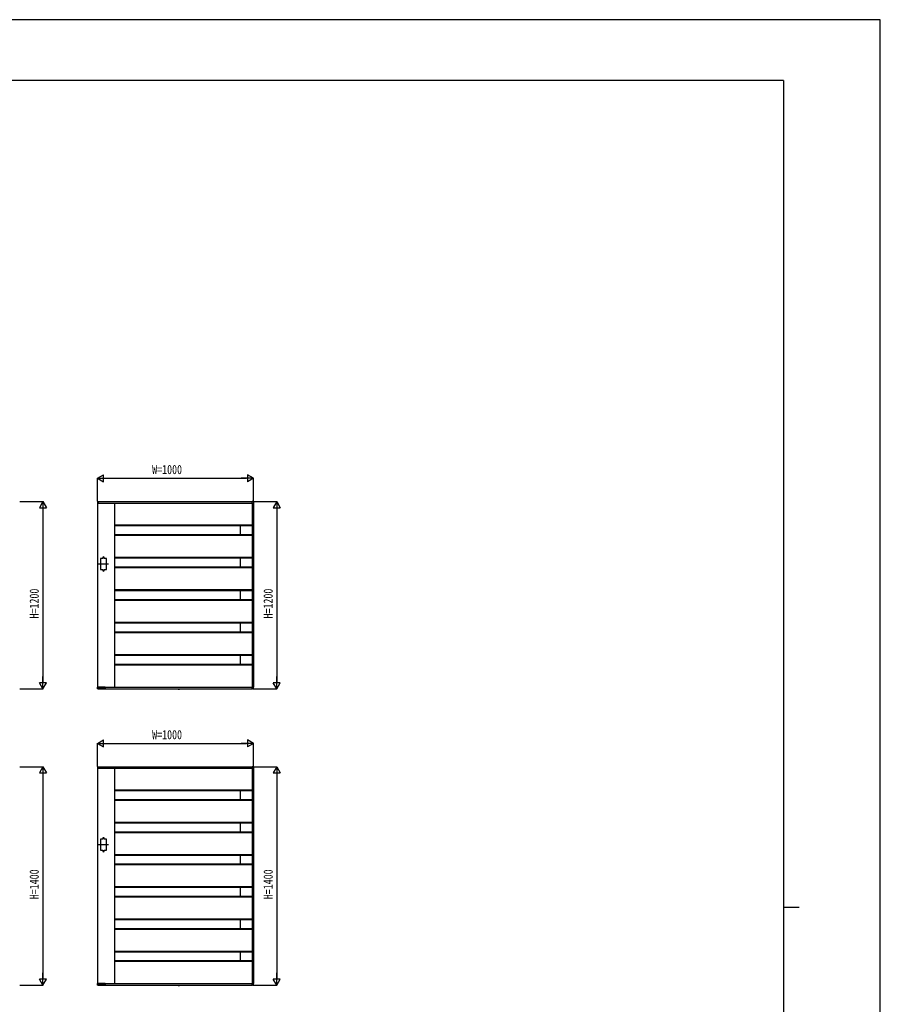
# Model space of a CAD drawing. Units: millimetres, scale not verified. Extents: x -8410 to 8410, y -5940 to 5940.
# Drawn here: x 2891 to 8410, y -373 to 5940 of the extents above; entities that cross this region are included whole.
import ezdxf
from ezdxf.enums import TextEntityAlignment as Align

# ---------------------------------------------------------------- set-up
doc = ezdxf.new("R2010")
doc.units = ezdxf.units.MM
doc.header["$LTSCALE"] = 30
for name, color, linetype in [('0-2_YKK_A1', 4, 'Continuous'), ('0-3_YKK_D', 6, 'Continuous'), ('0-4_YKK_ZWAK', 7, 'Continuous')]:
    doc.layers.add(name, color=color, linetype=linetype)
doc.styles.add('ＭＳ ゴシック', font='')
doc.styles.get('ＭＳ ゴシック').set_extended_font_data('MS Gothic')

msp = doc.modelspace()

# ---------------------------------------------------------------- linework, layer by layer
at = {"layer": '0-2_YKK_A1'}
for p, q in [((3389.54, 2848.63), (3389.54, 2840.5)), ((3390.95, 2850.13), (3396.51, 2850.47)), ((3397.04, 2850), (4383.04, 2850)), ((3397.04, 2840), (3397.04, 2850)), ((3397.04, 2840.3), (3397.04, 2849.97)), ((4383.04, 2840), (4383.04, 2850)), ((4383.04, 2840.3), (4383.04, 2849.97)), ((4389.13, 2850.13), (4383.57, 2850.47)), ((4390.54, 2848.63), (4390.54, 2840.5)), ((3390.04, 2840), (3390.04, 1660)), ((3390.04, 2840), (4390.04, 2840)), ((3390.04, 2840), (3396.74, 2840)), ((3396.74, 2840), (3396.74, 2840)), ((3500.04, 2840), (3500.04, 1660)), ((4381.04, 2840), (4381.04, 1660)), ((4390.04, 2840), (4383.34, 2840)), ((4383.34, 2840), (4383.34, 2840)), ((4390.04, 2840), (4390.04, 1660)), ((4381.04, 2699.5), (3500.04, 2699.5)), ((4381.04, 2698.5), (3500.04, 2698.5)), ((4381.04, 2695.44), (3500.04, 2695.44)), ((4381.04, 2695), (3500.04, 2695)), ((4306.04, 2695), (4306.04, 2637)), ((4381.04, 2637), (3500.04, 2637)), ((4381.04, 2636.56), (3500.04, 2636.56)), ((4381.04, 2633.5), (3500.04, 2633.5)), ((4381.04, 2632.5), (3500.04, 2632.5)), ((3424.04, 2485), (3424.04, 2490)), ((3434.04, 2485), (3434.04, 2490)), ((4381.04, 2491.5), (3500.04, 2491.5)), ((4381.04, 2490.5), (3500.04, 2490.5)), ((4381.04, 2487.44), (3500.04, 2487.44)), ((4381.04, 2487), (3500.04, 2487)), ((4306.04, 2487), (4306.04, 2429)), ((3460.54, 2450), (3397.54, 2450)), ((3424.04, 2415), (3424.04, 2410)), ((3434.04, 2415), (3434.04, 2410)), ((4381.04, 2429), (3500.04, 2429)), ((4381.04, 2428.56), (3500.04, 2428.56)), ((4381.04, 2425.5), (3500.04, 2425.5)), ((4381.04, 2424.5), (3500.04, 2424.5)), ((4381.04, 2283.5), (3500.04, 2283.5)), ((4381.04, 2282.5), (3500.04, 2282.5)), ((4381.04, 2279.44), (3500.04, 2279.44)), ((4381.04, 2279), (3500.04, 2279)), ((4306.04, 2279), (4306.04, 2221)), ((4381.04, 2221), (3500.04, 2221)), ((4381.04, 2220.56), (3500.04, 2220.56)), ((4381.04, 2217.5), (3500.04, 2217.5)), ((4381.04, 2216.5), (3500.04, 2216.5)), ((4381.04, 2075.5), (3500.04, 2075.5)), ((4381.04, 2074.5), (3500.04, 2074.5)), ((4381.04, 2071.44), (3500.04, 2071.44)), ((4381.04, 2071), (3500.04, 2071)), ((4306.04, 2071), (4306.04, 2013)), ((4381.04, 2013), (3500.04, 2013)), ((4381.04, 2012.56), (3500.04, 2012.56)), ((4381.04, 2009.5), (3500.04, 2009.5)), ((4381.04, 2008.5), (3500.04, 2008.5)), ((4381.04, 1867.5), (3500.04, 1867.5)), ((4381.04, 1866.5), (3500.04, 1866.5)), ((4381.04, 1863.44), (3500.04, 1863.44)), ((4381.04, 1863), (3500.04, 1863)), ((4306.04, 1863), (4306.04, 1805)), ((4381.04, 1805), (3500.04, 1805)), ((4381.04, 1804.56), (3500.04, 1804.56)), ((4381.04, 1801.5), (3500.04, 1801.5)), ((4381.04, 1800.5), (3500.04, 1800.5)), ((3390.15, 1649.97), (3389.57, 1659.47)), ((3390.04, 1660), (4390.04, 1660)), ((3439.74, 1660), (3390.07, 1660)), ((3391.4, 1649.5), (3390.65, 1649.5)), ((3391.9, 1649.99), (3391.93, 1651.81)), ((3391.91, 1650.5), (3438.21, 1650.5)), ((3412.83, 1652.1), (3392.25, 1652.1)), ((3413.15, 1651.81), (3413.16, 1650.99)), ((3414.88, 1650.99), (3414.9, 1651.81)), ((3421.87, 1652.1), (3415.21, 1652.1)), ((3422.18, 1651.81), (3422.2, 1650.99)), ((3423.92, 1650.99), (3423.93, 1651.81)), ((3437.87, 1652.1), (3424.25, 1652.1)), ((3434.14, 1652.1), (3434.16, 1650.99)), ((3438.18, 1651.81), (3438.21, 1650.01)), ((3439.54, 1649.52), (3438.71, 1649.52)), ((3440.04, 1659.7), (3440.04, 1650.02)), ((3440.34, 1660), (3440.34, 1650)), ((3440.34, 1650), (4383.04, 1650)), ((3907.78, 1649.5), (3907.87, 1650)), ((3907.78, 1649.5), (3907.95, 1648.53)), ((3907.78, 1649.5), (3915.6, 1649.5)), ((3907.87, 1650), (3915.51, 1650)), ((3911.69, 1645.8), (3911.69, 1650)), ((3915.6, 1649.5), (3915.43, 1648.53)), ((3915.6, 1649.5), (3915.51, 1650)), ((4383.04, 1650), (4383.04, 1660)), ((4383.04, 1659.7), (4383.04, 1650.03)), ((4390.04, 1660), (4383.34, 1660)), ((4383.34, 1660), (4383.34, 1660)), ((4389.13, 1649.87), (4383.57, 1649.53)), ((4390.54, 1651.37), (4390.54, 1659.5)), ((3389.54, 1148.63), (3389.54, 1140.5)), ((3390.04, 1140), (3390.04, -240)), ((3390.04, 1140), (4390.04, 1140)), ((3390.04, 1140), (3396.74, 1140)), ((3390.95, 1150.13), (3396.51, 1150.47)), ((3396.74, 1140), (3396.74, 1140)), ((3397.04, 1150), (4383.04, 1150)), ((3397.04, 1140), (3397.04, 1150)), ((3397.04, 1140.3), (3397.04, 1149.97)), ((3500.04, 1140), (3500.04, -240)), ((4381.04, 1140), (4381.04, -240)), ((4383.04, 1140), (4383.04, 1150)), ((4383.04, 1140.3), (4383.04, 1149.97)), ((4390.04, 1140), (4383.34, 1140)), ((4383.34, 1140), (4383.34, 1140)), ((4389.13, 1150.13), (4383.57, 1150.47)), ((4390.04, 1140), (4390.04, -240)), ((4390.54, 1148.63), (4390.54, 1140.5)), ((4381.04, 999.5), (3500.04, 999.5)), ((4381.04, 998.5), (3500.04, 998.5)), ((4381.04, 995.44), (3500.04, 995.44)), ((4381.04, 995), (3500.04, 995)), ((4306.04, 995), (4306.04, 938.34)), ((4381.04, 938.34), (3500.04, 938.34)), ((4381.04, 937.9), (3500.04, 937.9)), ((4381.04, 934.84), (3500.04, 934.84)), ((4381.04, 933.84), (3500.04, 933.84)), ((4381.04, 792.84), (3500.04, 792.84)), ((4381.04, 791.84), (3500.04, 791.84)), ((4381.04, 788.78), (3500.04, 788.78)), ((4381.04, 788.34), (3500.04, 788.34)), ((4306.04, 788.34), (4306.04, 731.67)), ((4381.04, 731.67), (3500.04, 731.67)), ((4381.04, 731.23), (3500.04, 731.23)), ((4381.04, 728.17), (3500.04, 728.17)), ((4381.04, 727.17), (3500.04, 727.17)), ((3460.54, 650), (3397.54, 650)), ((3424.04, 685), (3424.04, 690)), ((3434.04, 685), (3434.04, 690)), ((3424.04, 615), (3424.04, 610)), ((3434.04, 615), (3434.04, 610)), ((4381.04, 586.17), (3500.04, 586.17)), ((4381.04, 585.17), (3500.04, 585.17)), ((4381.04, 582.11), (3500.04, 582.11)), ((4381.04, 581.67), (3500.04, 581.67)), ((4306.04, 581.67), (4306.04, 525)), ((4381.04, 525), (3500.04, 525)), ((4381.04, 524.56), (3500.04, 524.56)), ((4381.04, 521.5), (3500.04, 521.5)), ((4381.04, 520.5), (3500.04, 520.5)), ((4381.04, 379.5), (3500.04, 379.5)), ((4381.04, 378.5), (3500.04, 378.5)), ((4381.04, 375.44), (3500.04, 375.44)), ((4381.04, 375), (3500.04, 375)), ((4381.04, 318.33), (3500.04, 318.33)), ((4381.04, 317.89), (3500.04, 317.89)), ((4306.04, 375), (4306.04, 318.33)), ((4381.04, 314.83), (3500.04, 314.83)), ((4381.04, 313.83), (3500.04, 313.83)), ((4381.04, 172.83), (3500.04, 172.83)), ((4381.04, 171.83), (3500.04, 171.83)), ((4381.04, 168.77), (3500.04, 168.77)), ((4381.04, 168.33), (3500.04, 168.33)), ((4306.04, 168.33), (4306.04, 111.66)), ((4381.04, 111.66), (3500.04, 111.66)), ((4381.04, 111.22), (3500.04, 111.22)), ((4381.04, 108.16), (3500.04, 108.16)), ((4381.04, 107.16), (3500.04, 107.16)), ((4381.04, -33.84), (3500.04, -33.84)), ((4381.04, -34.84), (3500.04, -34.84)), ((4381.04, -37.9), (3500.04, -37.9)), ((4381.04, -38.34), (3500.04, -38.34)), ((4306.04, -38.34), (4306.04, -95)), ((4381.04, -95), (3500.04, -95)), ((4381.04, -95.44), (3500.04, -95.44)), ((4381.04, -98.5), (3500.04, -98.5)), ((4381.04, -99.5), (3500.04, -99.5)), ((3390.15, -250.03), (3389.57, -240.53)), ((3390.04, -240), (4390.04, -240)), ((3439.74, -240), (3390.07, -240)), ((3391.4, -250.5), (3390.65, -250.5)), ((3391.9, -250.01), (3391.93, -248.19)), ((3391.91, -249.5), (3438.21, -249.5)), ((3412.83, -247.9), (3392.25, -247.9)), ((3413.15, -248.19), (3413.16, -249.01)), ((3414.88, -249.01), (3414.9, -248.19)), ((3421.87, -247.9), (3415.21, -247.9)), ((3422.18, -248.19), (3422.2, -249.01)), ((3423.92, -249.01), (3423.93, -248.19)), ((3437.87, -247.9), (3424.25, -247.9)), ((3434.14, -247.9), (3434.16, -249.01)), ((3438.18, -248.19), (3438.21, -249.99)), ((3439.54, -250.48), (3438.71, -250.48)), ((3440.04, -240.3), (3440.04, -249.98)), ((3440.34, -240), (3440.34, -250)), ((3440.34, -250), (4383.04, -250)), ((3907.78, -250.5), (3907.87, -250)), ((3907.78, -250.5), (3907.95, -251.47)), ((3907.78, -250.5), (3915.6, -250.5)), ((3907.87, -250), (3915.51, -250)), ((3911.69, -254.2), (3911.69, -250)), ((3915.6, -250.5), (3915.43, -251.47)), ((3915.6, -250.5), (3915.51, -250)), ((4383.04, -250), (4383.04, -240)), ((4383.04, -240.3), (4383.04, -249.97)), ((4390.04, -240), (4383.34, -240)), ((4383.34, -240), (4383.34, -240)), ((4389.13, -250.13), (4383.57, -250.47)), ((4390.54, -248.63), (4390.54, -240.5))]:
    msp.add_line(p, q, dxfattribs=at)
for points in [[(3424.04, 2485), (3410.04, 2485), (3410.04, 2415), (3424.04, 2415)], [(3434.04, 2415), (3448.04, 2415), (3448.04, 2485), (3434.04, 2485)], [(3392.25, 1652.1), (3392.11, 1652.07), (3392.03, 1652.02), (3391.99, 1651.97), (3391.96, 1651.91), (3391.94, 1651.86), (3391.93, 1651.81)], [(3413.15, 1651.81), (3413.14, 1651.85), (3413.13, 1651.9), (3413.11, 1651.95), (3413.08, 1651.99), (3413.03, 1652.04), (3412.95, 1652.08), (3412.83, 1652.1)], [(3415.21, 1652.1), (3415.08, 1652.07), (3415, 1652.02), (3414.95, 1651.97), (3414.92, 1651.91), (3414.91, 1651.86), (3414.9, 1651.81)], [(3422.18, 1651.81), (3422.18, 1651.85), (3422.17, 1651.9), (3422.14, 1651.95), (3422.11, 1651.99), (3422.06, 1652.04), (3421.99, 1652.08), (3421.87, 1652.1)], [(3424.25, 1652.1), (3424.11, 1652.07), (3424.03, 1652.02), (3423.99, 1651.97), (3423.96, 1651.91), (3423.94, 1651.86), (3423.93, 1651.81)], [(3438.18, 1651.81), (3438.18, 1651.85), (3438.17, 1651.9), (3438.14, 1651.95), (3438.11, 1651.99), (3438.06, 1652.04), (3437.99, 1652.08), (3437.87, 1652.1)], [(3909.39, 1647.42), (3910.54, 1649.74), (3911.69, 1650.35)], [(3913.99, 1647.42), (3912.83, 1649.74), (3911.69, 1650.35)], [(3424.04, 685), (3410.04, 685), (3410.04, 615), (3424.04, 615)], [(3434.04, 615), (3448.04, 615), (3448.04, 685), (3434.04, 685)], [(3392.25, -247.9), (3392.11, -247.93), (3392.03, -247.98), (3391.99, -248.03), (3391.96, -248.09), (3391.94, -248.14), (3391.93, -248.19)], [(3413.15, -248.19), (3413.14, -248.15), (3413.13, -248.1), (3413.11, -248.05), (3413.08, -248.01), (3413.03, -247.96), (3412.95, -247.92), (3412.83, -247.9)], [(3415.21, -247.9), (3415.08, -247.93), (3415, -247.98), (3414.95, -248.03), (3414.92, -248.09), (3414.91, -248.14), (3414.9, -248.19)], [(3422.18, -248.19), (3422.18, -248.15), (3422.17, -248.1), (3422.14, -248.05), (3422.11, -248.01), (3422.06, -247.96), (3421.99, -247.92), (3421.87, -247.9)], [(3424.25, -247.9), (3424.11, -247.93), (3424.03, -247.98), (3423.99, -248.03), (3423.96, -248.09), (3423.94, -248.14), (3423.93, -248.19)], [(3438.18, -248.19), (3438.18, -248.15), (3438.17, -248.1), (3438.14, -248.05), (3438.11, -248.01), (3438.06, -247.96), (3437.99, -247.92), (3437.87, -247.9)], [(3909.39, -252.58), (3910.54, -250.26), (3911.69, -249.65)], [(3913.99, -252.58), (3912.83, -250.26), (3911.69, -249.65)]]:
    msp.add_lwpolyline(points, dxfattribs=at)
for centre, radius, start, end in [((3391.04, 2848.63), 1.5, 93.5, 180), ((3396.54, 2849.97), 0.5, 0, 93.5), ((4383.54, 2849.97), 0.5, 86.5, 180), ((4389.04, 2848.63), 1.5, 0, 86.5), ((3390.04, 2840.5), 0.5, 180, 270), ((3396.74, 2840.3), 0.3, 270, 0), ((4383.34, 2840.3), 0.3, 180, 270), ((4390.04, 2840.5), 0.5, 270, 0), ((3429.04, 2490), 5, 0, 180), ((3429.04, 2410), 5, 180, 0), ((3390.07, 1659.5), 0.5, 90, 183.5), ((3390.65, 1650), 0.5, 183.5, 269.21081), ((3391.4, 1650), 0.5, 269.18971, 359), ((3413.66, 1651), 0.5, 181, 270), ((3414.38, 1651), 0.5, 270, 359), ((3422.7, 1651), 0.5, 181, 270), ((3423.42, 1651), 0.5, 270, 359), ((3434.66, 1651), 0.5, 181, 270), ((3438.71, 1650.02), 0.5, 181.0014, 270.00152), ((3439.54, 1650.02), 0.5, 270, 0), ((3439.74, 1659.7), 0.3, 0, 90), ((3908.84, 1648.68), 0.9, 190, 239.36409), ((3911.69, 1653.5), 6.5, 239.36409, 300.63591), ((3914.54, 1648.68), 0.9, 300.63591, 350), ((4383.34, 1659.7), 0.3, 90, 180), ((4383.54, 1650.03), 0.5, 180, 273.5), ((4389.04, 1651.37), 1.5, 273.5, 0), ((4390.04, 1659.5), 0.5, 0, 90), ((3391.04, 1148.63), 1.5, 93.5, 180), ((3390.04, 1140.5), 0.5, 180, 270), ((3396.54, 1149.97), 0.5, 0, 93.5), ((3396.74, 1140.3), 0.3, 270, 0), ((4383.54, 1149.97), 0.5, 86.5, 180), ((4383.34, 1140.3), 0.3, 180, 270), ((4389.04, 1148.63), 1.5, 0, 86.5), ((4390.04, 1140.5), 0.5, 270, 0), ((3429.04, 690), 5, 0, 180), ((3429.04, 610), 5, 180, 0), ((3390.07, -240.5), 0.5, 90, 183.5), ((3390.65, -250), 0.5, 183.5, 269.21081), ((3391.4, -250), 0.5, 269.18971, 359), ((3413.66, -249), 0.5, 181, 270), ((3414.38, -249), 0.5, 270, 359), ((3422.7, -249), 0.5, 181, 270), ((3423.42, -249), 0.5, 270, 359), ((3434.66, -249), 0.5, 181, 270), ((3438.71, -249.98), 0.5, 181.0014, 270.00152), ((3439.54, -249.98), 0.5, 270, 0), ((3439.74, -240.3), 0.3, 0, 90), ((3908.84, -251.32), 0.9, 190, 239.36409), ((3911.69, -246.5), 6.5, 239.36409, 300.63591), ((3914.54, -251.32), 0.9, 300.63591, 350), ((4383.34, -240.3), 0.3, 90, 180), ((4383.54, -249.97), 0.5, 180, 273.5), ((4389.04, -248.63), 1.5, 273.5, 0), ((4390.04, -240.5), 0.5, 0, 90)]:
    msp.add_arc(centre, radius, start, end, dxfattribs=at)
at = {"layer": '0-3_YKK_D'}
for p, q in [((3390.04, 3000), (3429.01, 3022.5)), ((3390.04, 2852), (3390.04, 3001)), ((3390.04, 3000), (3429.01, 2977.5)), ((3390.04, 3000), (3467.98, 3000)), ((3429.01, 2977.5), (3429.01, 3022.5)), ((3435.04, 3000), (4345.04, 3000)), ((4390.04, 3000), (4312.1, 3000)), ((4390.04, 3000), (4351.07, 3022.5)), ((4351.07, 3022.5), (4351.07, 2977.5)), ((4390.04, 3000), (4351.07, 2977.5)), ((4390.04, 2852), (4390.04, 3001)), ((2892.04, 2850), (3041.04, 2850)), ((3040.04, 2850), (3017.54, 2811.03)), ((3040.04, 2850), (3062.54, 2811.03)), ((3040.04, 2850), (3040.04, 2772.06)), ((4392.04, 2850), (4541.04, 2850)), ((4540.04, 2850), (4517.54, 2811.03)), ((4540.04, 2850), (4562.54, 2811.03)), ((4540.04, 2850), (4540.04, 2772.06)), ((3017.54, 2811.03), (3062.54, 2811.03)), ((3040.04, 2805), (3040.04, 1695)), ((4517.54, 2811.03), (4562.54, 2811.03)), ((4540.04, 2805), (4540.04, 1695)), ((3040.04, 1650), (3040.04, 1727.94)), ((4540.04, 1650), (4540.04, 1727.94)), ((2892.04, 1650), (3041.04, 1650)), ((3040.04, 1650), (3017.54, 1688.97)), ((3062.54, 1688.97), (3017.54, 1688.97)), ((3040.04, 1650), (3062.54, 1688.97)), ((4392.04, 1650), (4541.04, 1650)), ((4540.04, 1650), (4517.54, 1688.97)), ((4562.54, 1688.97), (4517.54, 1688.97)), ((4540.04, 1650), (4562.54, 1688.97)), ((3390.04, 1300), (3429.01, 1322.5)), ((3390.04, 1152), (3390.04, 1301)), ((3390.04, 1300), (3429.01, 1277.5)), ((3390.04, 1300), (3467.98, 1300)), ((3429.01, 1277.5), (3429.01, 1322.5)), ((3435.04, 1300), (4345.04, 1300)), ((4390.04, 1300), (4312.1, 1300)), ((4390.04, 1300), (4351.07, 1322.5)), ((4351.07, 1322.5), (4351.07, 1277.5)), ((4390.04, 1300), (4351.07, 1277.5)), ((4390.04, 1152), (4390.04, 1301)), ((2892.04, 1150), (3041.04, 1150)), ((3040.04, 1150), (3017.54, 1111.03)), ((3040.04, 1150), (3062.54, 1111.03)), ((3040.04, 1150), (3040.04, 1072.06)), ((4392.04, 1150), (4541.04, 1150)), ((4540.04, 1150), (4517.54, 1111.03)), ((4540.04, 1150), (4562.54, 1111.03)), ((4540.04, 1150), (4540.04, 1072.06)), ((3017.54, 1111.03), (3062.54, 1111.03)), ((3040.04, 1105), (3040.04, -205)), ((4517.54, 1111.03), (4562.54, 1111.03)), ((4540.04, 1105), (4540.04, -205)), ((3040.04, -250), (3040.04, -172.06)), ((4540.04, -250), (4540.04, -172.06)), ((2892.04, -250), (3041.04, -250)), ((3040.04, -250), (3017.54, -211.03)), ((3062.54, -211.03), (3017.54, -211.03)), ((3040.04, -250), (3062.54, -211.03)), ((4392.04, -250), (4541.04, -250)), ((4540.04, -250), (4517.54, -211.03)), ((4562.54, -211.03), (4517.54, -211.03)), ((4540.04, -250), (4562.54, -211.03))]:
    msp.add_line(p, q, dxfattribs=at)
at = {"layer": '0-4_YKK_ZWAK'}
for p, q in [((7790.04, 5550), (-7809.96, 5550)), ((7790.04, 5550), (7790.04, -5050)), ((7790.04, 250), (7890.04, 250))]:
    msp.add_line(p, q, dxfattribs=at)
msp.add_lwpolyline([(-8410, -5940), (8410, -5940), (8410, 5940), (-8410, 5940)], close=True, dxfattribs=at)

# ---------------------------------------------------------------- texts
at = {"layer": '0-3_YKK_D', "style": 'ＭＳ ゴシック', "width": 0.8}
for p in [(3740.71, 3009), (3740.71, 1309)]:
    msp.add_text('W=1000', height=58.65, dxfattribs=at).set_placement(p, align=Align.BOTTOM_LEFT)
for s, p in [('H=1200', (3031.04, 2100.67)), ('H=1200', (4531.04, 2100.67)), ('H=1400', (3031.04, 300.67)), ('H=1400', (4531.04, 300.67))]:
    msp.add_text(s, height=58.65, rotation=90, dxfattribs=at).set_placement(p, align=Align.BOTTOM_LEFT)

doc.saveas('drawing.dxf')
